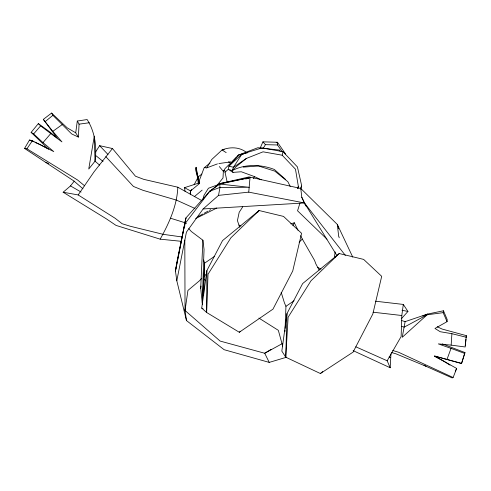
<?xml version="1.0" encoding="UTF-8"?>
<svg xmlns="http://www.w3.org/2000/svg" width="491" height="491" viewBox="0 0 491 491"><rect width="100%" height="100%" fill="white"/><g stroke="black" fill="none" stroke-linecap="round" stroke-linejoin="round"><path stroke-width="0.74" d="M206.889 270.566L206.637 312.479L239.289 332.266L272.978 309.127L292.734 270.983L301.591 233.329L283.522 216.408L259.119 210.535L222.546 240.596L206.889 270.566L201.733 308.109L206.637 312.479L208.012 274.26L230.893 237.791L259.119 210.535L257.836 212.112M391.579 352.532L395.992 353.821L425.93 366.249L452.168 377.929L453.101 377.511L456.685 368.477L434.492 355.932L461.528 363.555L464.959 352.569L442.317 343.896M353.121 350.635L390.179 367.747L390.953 353.864M286.99 313.553L285.75 357.202L320.384 373.528L353.078 352.121L372.835 313.97L381.697 276.323L363.628 259.395L339.22 253.528L302.646 283.583L286.99 313.553L281.834 351.102L285.75 357.202L288.113 317.254L310.993 280.784L339.22 253.528M203.648 295.686L204.637 263.133L203.655 259.985L204.047 249.397L202.893 240.209L191.294 231.482L188.777 228.603M203.655 259.985L202.274 303.297L202.617 304.543M375.468 301.21L403.314 304.432L401.81 315.51L401.129 336.556L387.172 360.781L390.179 367.747M284.976 331.493L285.032 329.97M285.093 328.442L285.952 306.31L284.455 302.941L281.171 292.292M190.416 194.749L190.588 190.919L199.42 183.56L196.075 167.29L195.381 169.113L199.42 183.56L198.266 183.235L184.475 187.672L185.119 191.422M214.677 256.253L204.637 263.133L202.274 303.297L200.702 288.291L202.893 240.209M48.597 149.196L31.129 132.38L38.335 123.609L48.793 131.171L57.171 137.965L43.325 119.381L51.604 113.071L52.881 115.33L71.668 133.933L78.376 137.081L79.069 124.155L77.296 121.05L87.128 119.54C94.91 131.619 97.071 147.14 95.021 161.177L88.754 169.039L94.297 136.148L95.021 161.177L99.612 165.136M437.26 326.73L442.084 329.05L466.333 335.648L465.167 346.971L451.161 345.136L451.898 333.69L440.218 331.726L434.965 328.461L447.068 321.654L447.203 319.573L443.477 310.785L427.569 314.068L405.118 321.63L401.466 320.476M176.809 280.754L186.427 232.126L203.145 208.945L218.532 195.375L248.747 192.141L250.005 177.576L219.643 183.659L209.774 191.232L185.917 217.955L176.742 262.82L175.447 271.026L176.809 280.754L186.476 320.574L224.142 349.702L269.234 362.395L286.707 357.184M95.604 151.952L99.618 145.667L112.457 148.528L135.461 176.208L143.802 179.368L177.834 187.218C177.03 205.747 169.07 223.19 160.176 239.172L116.048 225.412L106.479 218.931L63.155 192.233L70.501 185.923L74.239 181.142M465.235 345.811L465.941 339.281M466.174 337.102L466.333 335.648M190.244 193.884L190.588 190.919L184.475 187.672M186.476 320.574L185.039 310.496L185.389 307.483M335.138 251.92L334.574 256.228L334.942 257.634M78.376 137.081L75.724 132.809L77.296 121.05M282.65 343.418L264.704 353.25L220.115 341.067L185.039 310.496L187.943 290.426L199.481 280.76L201.764 278.244M200.702 288.291L201.028 286.032M300.836 189.01L301.64 185.598L297.423 166.922L282.963 151.67L262.022 147.92L241.928 154.094L228.935 166.124L228.235 169.34L225.025 172.237L227.278 182.554M405.118 321.63L402.239 337.28L427.158 314.786L443.158 312.657L443.477 310.785M218.532 195.375L219.993 187.384L219.643 183.659L249.035 176.92L300.793 188.495L337.311 224.436L352.747 257.106M297.896 188.526L298.35 186.359L295.478 169.217L282.208 155.217L263.059 151.823L246.359 158.452L233.464 167.278L232.237 170.592L233.004 172.39L241.271 171.758L254.43 176.582L261.237 179.841M282.208 155.217L282.963 151.67M297.798 188.55L298.35 186.359M202.826 199.696L204.017 195.301L208.417 188.262L219.784 184.045L250.005 177.576L245.696 179.043M461.528 363.555L464.959 352.569M299.927 203.176L297.558 210.799L326.981 239.191M446.988 359.449L451.039 348.377L464.443 353.342M198.303 183.143L204.121 167.861L209.952 163.03M253.534 178.626L254.43 176.582M260.218 147.969L262.949 141.844L277.446 142.261L285.547 153.971M455.255 371.061L456.685 368.477M300.283 188.79L301.56 186.095M292.918 225.467L294.318 222.761L297.982 230.224M190.152 192.177L191.582 189.495M194.08 184.8L198.364 176.754L201.911 174.023M82.961 188.796L73.736 180.872L24.55 148.429L29.509 140.015L32.381 140.757L53.771 151.602L42.993 142.629L33.646 133.92L31.129 132.38M263.09 148.546L265.435 144.661L277.538 144.968L282.282 151.768M206.907 167.511L211.793 159.452L222.049 149.97C230.089 146.686 239.608 146.907 246.568 152.492M242.701 206.92L239.197 212.278L237.435 220.569L239.651 227.272M24.55 148.429L26.937 148.798L32.381 140.757M63.155 192.233L78.167 194.939L94.094 171.77L112.457 148.528M217.378 184.911L223.012 177.963L223.356 171.396L225.099 168.511L238.724 154.972L257.861 147.723L279.545 150.05L280.158 151.277M204.023 276.642L206.987 273.149M42.993 142.629L50.782 133.558L61.934 141.881L52.807 131.349L43.325 119.381M33.646 133.92L40.618 125.88L38.335 123.609M247.476 152.793L238.724 154.972L228.935 166.124L233.464 167.278L241.928 154.094L243.248 154.254M401.343 318.739L407.947 311.466L403.314 304.432M224.381 170.297L223.356 171.396L219.33 166.584M232.574 161.539L236.165 157.709M237.19 156.617L238.724 154.972M299.123 242.302L302.315 239.049L300.645 235.655M233.004 172.39L228.235 169.34L232.237 170.592L236.196 166.676L246.359 158.452M239.289 332.266L240.437 331.272M320.384 373.528L322.734 371.552M194.252 196.719L202.126 190.134M45.209 121.584L52.881 115.33M52.807 131.349L62.247 124.567M285.952 306.31L294.066 300.762M271.222 349.31L264.704 353.25L269.234 362.395M186.089 223.258L184.757 223.994L175.447 271.026L185.917 217.955L184.757 223.994L184.763 226.29M198.063 216.629L202.722 214.051M204.053 213.315L208.049 211.105M209.381 210.369L210.713 209.632M427.158 314.786L404.228 327.123L401.307 326.331M186.12 223.319L184.757 223.994L209.774 191.232L219.784 184.045L249.213 187.31L219.993 187.384L209.774 191.232L211.21 190.741M195.645 218.575L216.752 208.067M232.237 170.592C245.169 163.785 260.936 164.313 274.346 169.463L285.492 179.356M422.72 316.057L427.569 314.068M276.206 142.728L277.446 142.261L277.538 144.968M290.776 223.859L294.318 222.761M217.433 163.896L206.318 168.026L204.673 167.357M218.857 163.558L230.709 161.889M79.069 124.155L89.325 122.756M224.283 149.718L222.049 149.97L226.185 152.621M243.266 167.112L258.579 166.001L274.85 171.15L287.873 181.719L290.199 186.408M203.145 208.945L304.42 202.955L345.333 255.369M451.161 345.136L438.328 343.89L451.039 348.377M160.176 239.172L181.455 241.327M373.099 312.208L401.81 315.51M182.634 237.061L163.092 234.317L130.428 226.29L122.136 223.736L115.115 218.256L78.167 194.939M248.747 192.141L304.42 202.955L336.912 255.559M402.025 310.232L407.947 311.466M451.898 333.69L466.45 337.292M434.517 356.122L461.528 363.371M392.659 350.482L398.453 352.207L453.101 377.511M228.438 161.92L229.905 162.374M170.463 218.2L185.064 222.761M29.509 140.015L33.603 141.782M34.965 142.372L40.422 144.735L47.971 148.853M355.828 346.806L387.172 360.781M195.007 208.485L176.508 200.125L142.998 190.312L133.429 186.445L105.792 156.641M45.939 162.312L48.646 163.62M389.075 356.945L390.437 357.626M434.474 356.282L443.747 361.192L449.959 365.095M317.714 267.368L321.034 269.148M201.733 308.109L203.084 308.833M239.013 225.068L241.032 226.161M177.834 187.218L201.445 200.402M70.501 185.923L81.076 192.049M75.724 132.809L67.218 127.863L51.604 113.071M423.954 365.089L425.93 366.249M26.937 148.798L77.596 180.007L84.655 185.868M258.898 318.082L278.336 330.333L282.669 346.057M40.618 125.88L50.782 133.558M95.972 155.715L103.049 161.441M203.986 279.213L205.747 280.68M99.618 145.667L107.971 154.475M262.949 141.844L265.435 144.661M302.315 239.049L314.565 260.414L315.86 263.906L319.15 270.056M305.85 206.011L301.775 197.222L300.793 188.495M301.775 197.222L304.42 202.955M443.158 312.657L447.068 321.654M338.704 228.763L337.311 224.436L338.637 235.962M338.796 236.312L339.213 237.779M196.075 167.29L198.266 183.235M224.792 170.469L225.025 172.237M184.806 240.068L185.039 310.496"/></g></svg>
